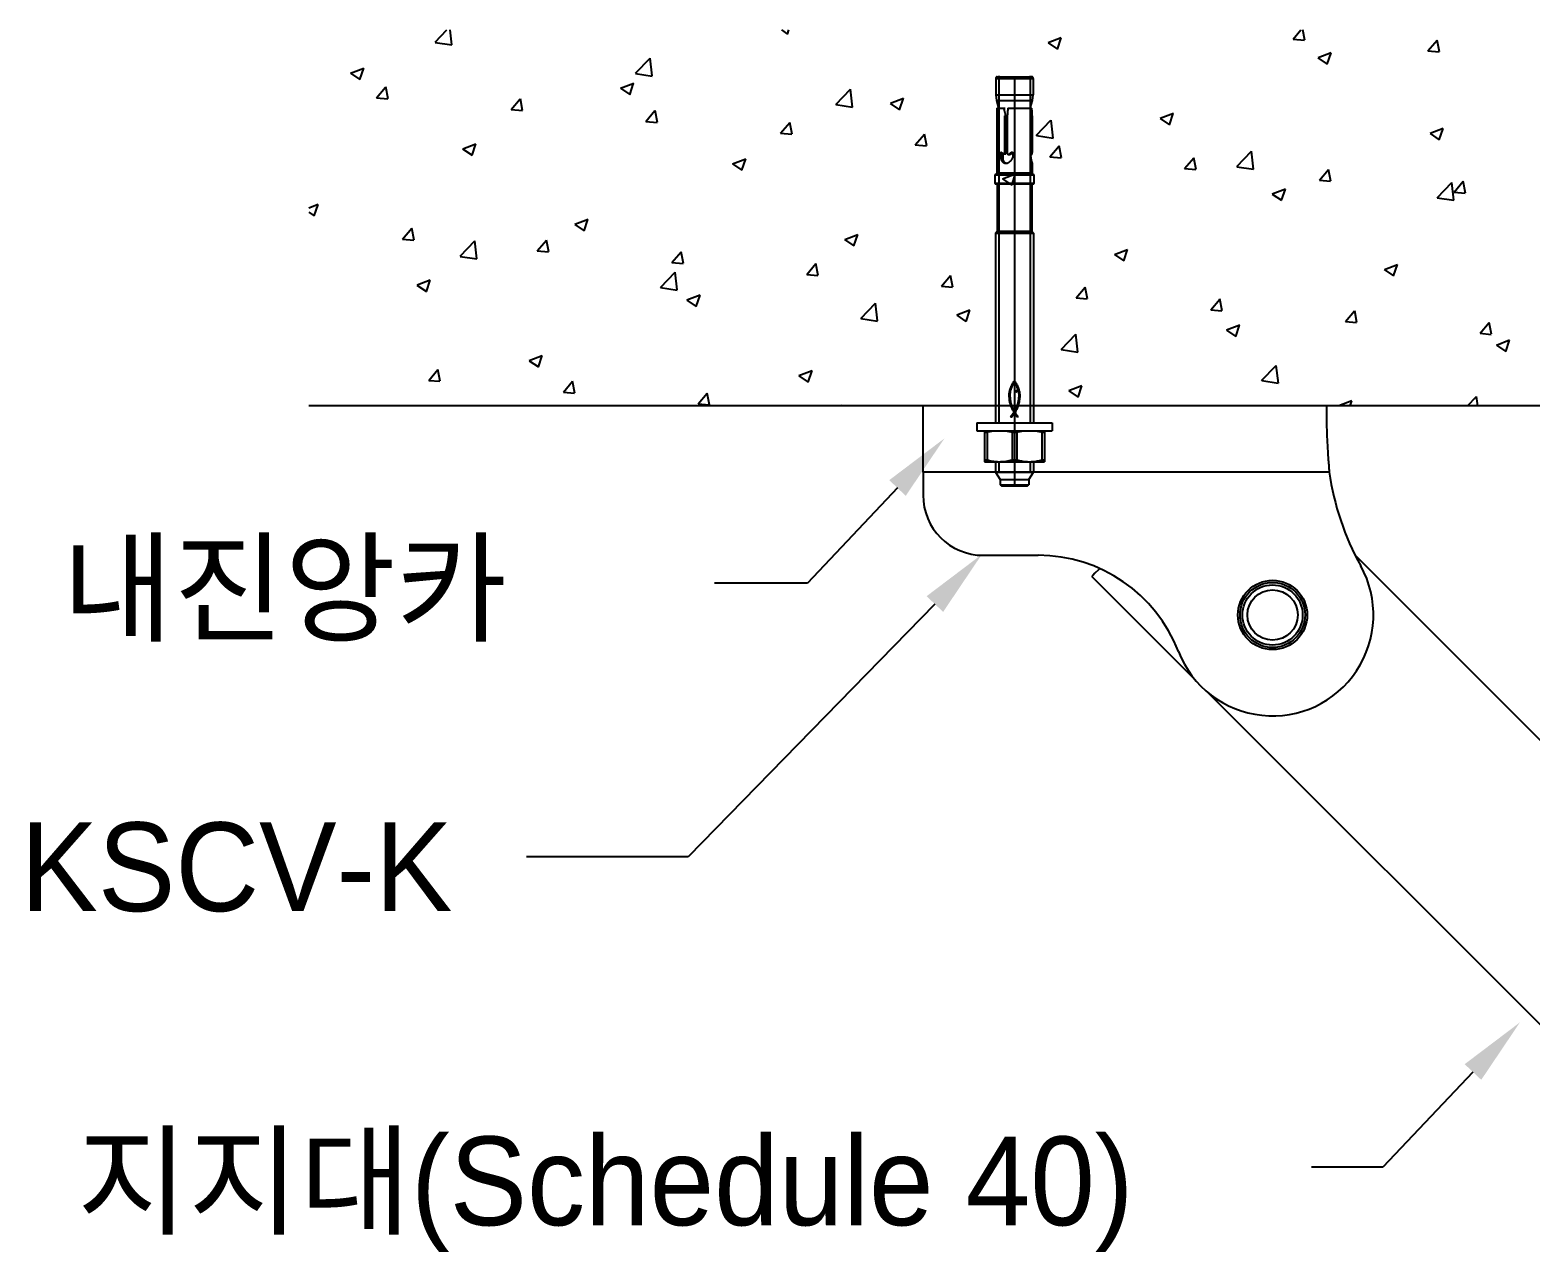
# Model space of a CAD drawing. Header units: millimetres. Extents: x 0 to 42050, y 0 to 29700.
# Drawn here: x 17067 to 19098, y 20321 to 21973 of the extents above; entities that cross this region are included whole.
import ezdxf

# ---------------------------------------------------------------- set-up
doc = ezdxf.new("R2010")
doc.units = ezdxf.units.MM
doc.header["$LTSCALE"] = 50
doc.linetypes.add('CENTER', pattern=[50.8, 31.75, -6.35, 6.35, -6.35])
for name, color, linetype in [('3', 3, 'Continuous'), ('KVC', 7, 'Continuous'), ('P', 3, 'Continuous')]:
    doc.layers.add(name, color=color, linetype=linetype)
doc.styles.add('돋움', font='')
doc.styles.get('돋움').set_extended_font_data('Dotum')

msp = doc.modelspace()

# ---------------------------------------------------------------- linework, layer by layer
at = {"color": 7}
for p, q in [((17615.2, 21956.9), (17631.1, 21973.5)), ((17637.9, 21953.4), (17635.5, 21973.5)), ((18083.8, 21973.5), (18091.9, 21968)), ((18091.9, 21968), (18093.8, 21973.5)), ((18776, 21961.2), (18786.3, 21973.5)), ((18791.5, 21959.9), (18789, 21973.5)), ((17615.3, 21956.8), (17637.9, 21953.3)), ((18444.3, 21956.2), (18456.9, 21947.6)), ((18444.4, 21956.4), (18462.2, 21963.2)), ((18457, 21947.6), (18462.1, 21963)), ((18776, 21961.2), (18791.2, 21959.9)), ((18958.2, 21945.3), (18970.5, 21959.9)), ((18973.7, 21944), (18970.8, 21959.9)), ((17886.3, 21914.9), (17906.1, 21935.5)), ((17909, 21911.4), (17906.2, 21935.5)), ((18809.3, 21935.8), (18822, 21927.3)), ((18809.5, 21936.1), (18827.2, 21942.9)), ((18822, 21927.3), (18827.1, 21942.6)), ((18958.2, 21945.3), (18973.4, 21944)), ((17500.8, 21914.9), (17513.5, 21906.4)), ((17500.9, 21915.2), (17518.7, 21922)), ((17513.5, 21906.4), (17518.6, 21921.7)), ((17886.3, 21914.7), (17908.9, 21911.2)), ((17536, 21881.7), (17548.2, 21896.3)), ((17551.5, 21880.5), (17548.5, 21896.4)), ((17865.9, 21894.6), (17878.5, 21886.1)), ((17866, 21894.8), (17883.8, 21901.7)), ((17878.5, 21886), (17883.7, 21901.4)), ((18157.4, 21872.8), (18177.1, 21893.5)), ((18180, 21869.3), (18177.2, 21893.5)), ((17536, 21881.7), (17551.2, 21880.4)), ((17718.2, 21865.8), (17730.4, 21880.4)), ((17733.6, 21864.5), (17730.7, 21880.4)), ((18157.4, 21872.7), (18180, 21869.2)), ((18230.9, 21874.2), (18243.5, 21865.7)), ((18231, 21874.5), (18248.8, 21881.3)), ((18243.5, 21865.7), (18248.7, 21881.1)), ((17718.2, 21865.8), (17733.4, 21864.5)), ((17900.4, 21849.9), (17912.6, 21864.5)), ((17900.4, 21849.9), (17915.5, 21848.5)), ((17915.8, 21848.6), (17912.9, 21864.5)), ((18082.5, 21833.9), (18094.8, 21848.5)), ((18098, 21832.6), (18095.1, 21848.6)), ((18428.4, 21830.8), (18448.2, 21851.4)), ((18451.1, 21827.3), (18448.3, 21851.4)), ((18595.9, 21853.9), (18608.6, 21845.4)), ((18596, 21854.2), (18613.8, 21861)), ((18608.6, 21845.4), (18613.7, 21860.7)), ((18082.5, 21833.9), (18097.7, 21832.6)), ((18264.7, 21818), (18277, 21832.6)), ((18280.2, 21816.7), (18277.3, 21832.6)), ((18428.5, 21830.7), (18451.1, 21827.2)), ((18961, 21833.6), (18973.6, 21825)), ((18961.1, 21833.8), (18978.9, 21840.6)), ((18973.6, 21825), (18978.8, 21840.4)), ((17652.4, 21812.7), (17665.1, 21804.1)), ((17652.6, 21812.9), (17670.3, 21819.7)), ((17665.1, 21804.1), (17670.2, 21819.5)), ((18264.7, 21818), (18279.9, 21816.7)), ((18446.9, 21802.1), (18459.2, 21816.6)), ((18462.4, 21800.8), (18459.4, 21816.7)), ((18699.5, 21788.8), (18719.3, 21809.4)), ((18722.2, 21785.3), (18719.4, 21809.4)), ((18017.5, 21792.3), (18030.1, 21783.8)), ((18017.6, 21792.6), (18035.4, 21799.4)), ((18030.1, 21783.8), (18035.3, 21799.1)), ((18446.9, 21802), (18462.1, 21800.7)), ((18629.1, 21786.1), (18641.3, 21800.7)), ((18644.6, 21784.8), (18641.6, 21800.7)), ((18699.6, 21788.6), (18722.2, 21785.1)), ((18382.5, 21772), (18395.1, 21763.4)), ((18382.6, 21772.2), (18400.4, 21779.1)), ((18395.2, 21763.4), (18400.3, 21778.8)), ((18629.1, 21786.1), (18644.3, 21784.8)), ((18811.3, 21770.2), (18823.5, 21784.8)), ((18811.3, 21770.2), (18826.5, 21768.8)), ((18826.7, 21768.9), (18823.8, 21784.8)), ((18970.6, 21746.7), (18990.4, 21767.3)), ((18993.3, 21743.2), (18990.5, 21767.3)), ((18993.5, 21754.2), (19005.7, 21768.8)), ((19008.9, 21752.9), (19006, 21768.9)), ((18747.5, 21751.6), (18760.2, 21743.1)), ((18747.7, 21751.9), (18765.4, 21758.7)), ((18760.2, 21743.1), (18765.3, 21758.4)), ((18970.7, 21746.6), (18993.3, 21743.1)), ((18993.5, 21754.2), (19008.7, 21752.9)), ((17444.4, 21733), (17456.9, 21737.8)), ((17444.4, 21727.1), (17451.7, 21722.2)), ((17451.7, 21722.2), (17456.8, 21737.6)), ((17571.2, 21690.7), (17583.5, 21705.3)), ((17586.7, 21689.4), (17583.8, 21705.3)), ((17804.1, 21710.4), (17816.7, 21701.9)), ((17804.2, 21710.7), (17822, 21717.5)), ((17816.7, 21701.9), (17821.9, 21717.2)), ((17571.2, 21690.7), (17586.4, 21689.4)), ((17648.9, 21667.5), (17668.7, 21688.1)), ((17671.6, 21664), (17668.7, 21688.1)), ((17753.4, 21674.8), (17765.7, 21689.3)), ((17768.9, 21673.5), (17766, 21689.4)), ((18169.1, 21690), (18181.7, 21681.5)), ((18169.2, 21690.3), (18187, 21697.1)), ((18181.7, 21681.5), (18186.9, 21696.9)), ((17648.9, 21667.3), (17671.5, 21663.8)), ((17753.4, 21674.7), (17768.6, 21673.4)), ((17935.6, 21658.8), (17947.9, 21673.4)), ((17951.1, 21657.5), (17948.1, 21673.4)), ((18534.1, 21669.7), (18546.8, 21661.2)), ((18534.2, 21670), (18552, 21676.8)), ((18546.8, 21661.2), (18551.9, 21676.5)), ((17920, 21625.4), (17939.7, 21646)), ((17935.6, 21658.8), (17950.8, 21657.5)), ((17942.6, 21621.9), (17939.8, 21646)), ((18117.8, 21642.9), (18130, 21657.5)), ((18133.3, 21641.6), (18130.3, 21657.5)), ((18899.1, 21649.4), (18911.8, 21640.8)), ((18899.3, 21649.6), (18917.1, 21656.5)), ((18911.8, 21640.8), (18917, 21656.2)), ((17590.6, 21628.5), (17603.3, 21619.9)), ((17590.8, 21628.7), (17608.5, 21635.6)), ((17603.3, 21619.9), (17608.4, 21635.3)), ((17920, 21625.3), (17942.6, 21621.8)), ((18117.8, 21642.9), (18133, 21641.5)), ((18300, 21626.9), (18312.2, 21641.5)), ((18300, 21626.9), (18315.2, 21625.6)), ((18315.4, 21625.6), (18312.5, 21641.6)), ((18482.2, 21611), (18494.4, 21625.6)), ((18497.6, 21609.7), (18494.7, 21625.6)), ((17955.7, 21608.1), (17968.3, 21599.6)), ((17955.8, 21608.4), (17973.6, 21615.2)), ((17968.3, 21599.6), (17973.5, 21614.9)), ((18191, 21583.4), (18210.8, 21604)), ((18213.7, 21579.9), (18210.9, 21604)), ((18482.2, 21611), (18497.3, 21609.7)), ((18664.3, 21595.1), (18676.6, 21609.6)), ((18679.8, 21593.8), (18676.9, 21609.7)), ((18191.1, 21583.2), (18213.7, 21579.7)), ((18320.7, 21587.8), (18333.3, 21579.3)), ((18320.8, 21588), (18338.6, 21594.9)), ((18333.4, 21579.3), (18338.5, 21594.6)), ((18664.3, 21595), (18679.5, 21593.7)), ((18846.5, 21579.1), (18858.8, 21593.7)), ((18862, 21577.8), (18859.1, 21593.8)), ((18685.7, 21567.4), (18698.4, 21558.9)), ((18685.9, 21567.7), (18703.6, 21574.5)), ((18698.4, 21558.9), (18703.5, 21574.3)), ((18846.5, 21579.1), (18861.7, 21577.8)), ((19028.7, 21563.2), (19041, 21577.8)), ((19028.7, 21563.2), (19043.9, 21561.8)), ((19044.2, 21561.9), (19041.2, 21577.8)), ((18462.1, 21541.3), (18481.9, 21561.9)), ((18484.8, 21537.8), (18482, 21562)), ((19050.8, 21547.1), (19063.4, 21538.6)), ((19050.9, 21547.4), (19068.7, 21554.2)), ((19063.4, 21538.6), (19068.6, 21553.9)), ((17742.3, 21526.2), (17754.9, 21517.7)), ((17742.4, 21526.5), (17760.2, 21533.3)), ((17754.9, 21517.7), (17760.1, 21533)), ((18462.2, 21541.2), (18484.8, 21537.7)), ((17606.5, 21499.6), (17618.7, 21514.2)), ((17621.9, 21498.3), (17619, 21514.3)), ((18107.3, 21505.9), (18119.9, 21497.3)), ((18107.4, 21506.1), (18125.2, 21512.9)), ((18119.9, 21497.3), (18125.1, 21512.7)), ((18733.2, 21499.3), (18753, 21519.9)), ((18755.9, 21495.8), (18753.1, 21519.9)), ((17606.5, 21499.6), (17621.7, 21498.3)), ((17788.7, 21483.7), (17800.9, 21498.3)), ((17788.7, 21483.7), (17803.8, 21482.4)), ((17804.1, 21482.4), (17801.2, 21498.3)), ((17970.8, 21467.8), (17983.1, 21482.3)), ((17986.3, 21466.5), (17983.4, 21482.4)), ((18472.3, 21485.5), (18485, 21477)), ((18472.4, 21485.8), (18490.2, 21492.6)), ((18485, 21477), (18490.1, 21492.3)), ((18733.3, 21499.2), (18755.8, 21495.6)), ((17970.8, 21467.7), (17986, 21466.4)), ((18164.2, 21465.1), (18165.3, 21466.4)), ((18165.8, 21465.1), (18165.6, 21466.5)), ((18837.3, 21465.2), (18837.4, 21465.1)), ((18837.5, 21465.4), (18855.3, 21472.3)), ((18852.8, 21465.1), (18855.2, 21472)), ((19011.8, 21465.1), (19024.1, 21477.9)), ((19025.6, 21465.1), (19024.1, 21477.9))]:
    msp.add_line(p, q, dxfattribs=at)
at = {"color": 3, "linetype": 'CENTER'}
for p, q in [((18373.6, 21908.1), (18373.6, 21886)), ((18373.6, 21908.1), (18424.2, 21908.1)), ((18375.7, 21910.3), (18422.1, 21910.3)), ((18377.9, 21911.7), (18377.9, 21441.9)), ((18398.9, 21910.3), (18398.9, 21356.7)), ((18419.9, 21911.7), (18419.9, 21441.9)), ((18424.2, 21908.1), (18424.2, 21886)), ((18373.6, 21886), (18374.7, 21878.3)), ((18373.6, 21886), (18424.2, 21886)), ((18374.7, 21878.3), (18377.5, 21867.7)), ((18374.7, 21878.3), (18423.2, 21878.3)), ((18375.1, 21867.7), (18375.1, 21780.4)), ((18375.1, 21867.7), (18384.2, 21867.7)), ((18384.2, 21867.7), (18386.5, 21867.7)), ((18390, 21867.7), (18422.5, 21867.7)), ((18420.3, 21867.7), (18423.2, 21878.3)), ((18423.2, 21878.3), (18424.2, 21886)), ((18385.6, 21857.2), (18385.6, 21808)), ((18385.6, 21857.2), (18389.1, 21857.2)), ((18387.8, 21857.2), (18387.8, 21808)), ((18389.1, 21857.2), (18389.1, 21807)), ((18422.7, 21857.2), (18422.7, 21808)), ((18422.7, 21857.2), (18422.8, 21857.2)), ((18422.8, 21857.2), (18422.8, 21857.2)), ((18387.8, 21846.4), (18389.1, 21846.4)), ((18379.6, 21807), (18379.7, 21807.1)), ((18379.6, 21806.8), (18379.6, 21807)), ((18379.6, 21806.7), (18379.6, 21806.8)), ((18379.6, 21806.6), (18379.6, 21806.7)), ((18379.6, 21806.5), (18379.6, 21806.6)), ((18379.7, 21807.2), (18379.8, 21807.3)), ((18379.7, 21807.1), (18379.7, 21807.2)), ((18379.8, 21807.4), (18379.9, 21807.5)), ((18379.8, 21807.3), (18379.8, 21807.4)), ((18379.9, 21807.6), (18380, 21807.7)), ((18379.9, 21807.5), (18379.9, 21807.6)), ((18380, 21807.7), (18380.1, 21807.8)), ((18380, 21807.7), (18380, 21807.7)), ((18380.1, 21807.8), (18380.2, 21807.9)), ((18380.2, 21807.9), (18380.3, 21807.9)), ((18380.3, 21808), (18380.4, 21808)), ((18380.3, 21807.9), (18380.3, 21808)), ((18380.4, 21808), (18380.5, 21808.1)), ((18380.5, 21808.1), (18380.6, 21808.1)), ((18380.6, 21808.1), (18380.7, 21808.1)), ((18380.7, 21808.2), (18380.8, 21808.2)), ((18380.7, 21808.1), (18380.7, 21808.2)), ((18380.8, 21808.2), (18380.9, 21808.2)), ((18380.9, 21808.2), (18381, 21808.2)), ((18381, 21808.2), (18381.1, 21808.2)), ((18381, 21808.2), (18381, 21808.2)), ((18381.1, 21808.2), (18381.2, 21808.1)), ((18381.1, 21808.2), (18381.1, 21808.2)), ((18381.2, 21808.1), (18381.3, 21808.1)), ((18381.2, 21808.1), (18381.2, 21808.1)), ((18381.3, 21808.1), (18381.4, 21808.1)), ((18381.4, 21808.1), (18381.5, 21808)), ((18381.5, 21808), (18381.6, 21807.9)), ((18381.5, 21808), (18381.5, 21808)), ((18381.6, 21807.9), (18381.7, 21807.9)), ((18381.7, 21807.9), (18381.9, 21807.6)), ((18381.9, 21807.6), (18382.1, 21807.4)), ((18382.1, 21807.4), (18382.2, 21807.2)), ((18382.1, 21806.9), (18382.2, 21807.1)), ((18382.1, 21806.8), (18382.1, 21806.9)), ((18382.1, 21806.7), (18382.1, 21806.8)), ((18382.1, 21806.5), (18382.1, 21806.7)), ((18382.2, 21807.1), (18382.2, 21807.2)), ((18382.2, 21807.2), (18382.4, 21806.9)), ((18382.4, 21806.9), (18382.6, 21806.7)), ((18382.6, 21806.7), (18382.9, 21806.5)), ((18385.1, 21806.5), (18385.1, 21806.6)), ((18385.1, 21806.6), (18385.2, 21806.6)), ((18385.2, 21806.6), (18385.3, 21806.7)), ((18385.3, 21806.9), (18385.4, 21807)), ((18385.3, 21806.7), (18385.3, 21806.9)), ((18385.4, 21807.2), (18385.5, 21807.3)), ((18385.4, 21807.1), (18385.4, 21807.2)), ((18385.4, 21807), (18385.4, 21807.1)), ((18385.4, 21807), (18387.6, 21807)), ((18385.5, 21807.5), (18385.6, 21807.6)), ((18385.5, 21807.4), (18385.5, 21807.5)), ((18385.5, 21807.3), (18385.5, 21807.4)), ((18385.6, 21807.9), (18385.6, 21808)), ((18385.6, 21808), (18387.8, 21808)), ((18385.6, 21807.8), (18385.6, 21807.9)), ((18385.6, 21807.7), (18385.6, 21807.8)), ((18385.6, 21807.6), (18385.6, 21807.7)), ((18387.3, 21806.5), (18387.4, 21806.6)), ((18387.4, 21806.6), (18387.5, 21806.7)), ((18387.4, 21806.6), (18387.4, 21806.6)), ((18387.5, 21806.7), (18387.6, 21806.9)), ((18387.6, 21807), (18387.7, 21807.1)), ((18387.6, 21806.9), (18387.6, 21807)), ((18387.7, 21807.3), (18387.8, 21807.4)), ((18387.7, 21807.2), (18387.7, 21807.3)), ((18387.7, 21807.1), (18387.7, 21807.2)), ((18387.8, 21807.9), (18387.8, 21808)), ((18387.8, 21807.8), (18387.8, 21807.9)), ((18387.8, 21807.7), (18387.8, 21807.8)), ((18387.8, 21807.6), (18387.8, 21807.7)), ((18387.8, 21807.5), (18387.8, 21807.6)), ((18387.8, 21807.4), (18387.8, 21807.5)), ((18389.1, 21806.9), (18389.1, 21807)), ((18389.1, 21806.9), (18389.1, 21806.9)), ((18389.1, 21806.9), (18389.1, 21806.8)), ((18389.1, 21806.8), (18389.1, 21806.7)), ((18389.1, 21806.7), (18389.1, 21806.6)), ((18389.1, 21806.6), (18389.1, 21806.5)), ((18392.6, 21806.4), (18392.9, 21806.7)), ((18392.9, 21806.7), (18393.2, 21806.9)), ((18393.2, 21806.9), (18393.4, 21807.2)), ((18393.4, 21807.2), (18393.6, 21807.5)), ((18393.6, 21807.5), (18393.9, 21807.8)), ((18393.9, 21807.8), (18394, 21807.9)), ((18393.9, 21807.8), (18396.2, 21807.8)), ((18394, 21807.9), (18394.1, 21808)), ((18394.1, 21808), (18394.3, 21808)), ((18394.3, 21808), (18394.4, 21808.1)), ((18394.4, 21808.1), (18394.6, 21808.2)), ((18394.6, 21808.2), (18394.8, 21808.2)), ((18394.8, 21808.2), (18394.9, 21808.3)), ((18394.9, 21808.3), (18395.1, 21808.3)), ((18395, 21806.4), (18395.2, 21806.7)), ((18395.1, 21808.3), (18395.3, 21808.3)), ((18395.2, 21806.7), (18395.5, 21806.9)), ((18395.3, 21808.3), (18395.4, 21808.3)), ((18395.4, 21808.3), (18395.6, 21808.2)), ((18395.5, 21806.9), (18395.8, 21807.2)), ((18395.6, 21808.2), (18395.7, 21808.2)), ((18395.7, 21808.2), (18395.9, 21808.2)), ((18395.8, 21807.2), (18396, 21807.5)), ((18395.9, 21808.2), (18396.1, 21808.1)), ((18396, 21807.5), (18396.2, 21807.8)), ((18396.1, 21808.1), (18396.2, 21808.1)), ((18396.2, 21808.1), (18396.4, 21808)), ((18396.2, 21807.8), (18396.3, 21807.8)), ((18396.3, 21807.8), (18396.4, 21807.9)), ((18396.3, 21807.8), (18396.3, 21807.8)), ((18396.3, 21807.8), (18396.3, 21807.8)), ((18396.4, 21808), (18396.5, 21807.9)), ((18396.4, 21807.9), (18396.5, 21807.9)), ((18396.4, 21807.9), (18396.4, 21807.9)), ((18396.5, 21807.9), (18396.6, 21807.8)), ((18396.6, 21807.8), (18396.7, 21807.7)), ((18396.7, 21807.7), (18396.9, 21807.6)), ((18396.9, 21807.6), (18397, 21807.5)), ((18397, 21807.5), (18397.1, 21807.4)), ((18397.1, 21807.4), (18397.1, 21807.2)), ((18397.1, 21807.2), (18397.2, 21807.1)), ((18397.2, 21807.1), (18397.3, 21806.9)), ((18397.3, 21806.9), (18397.3, 21806.8)), ((18397.3, 21806.8), (18397.4, 21806.6)), ((18397.4, 21806.6), (18397.4, 21806.4)), ((18420.6, 21806.5), (18420.7, 21806.6)), ((18420.7, 21807.1), (18420.8, 21807.2)), ((18420.7, 21807), (18420.7, 21807.1)), ((18420.7, 21806.8), (18420.7, 21807)), ((18420.7, 21806.7), (18420.7, 21806.8)), ((18420.7, 21806.6), (18420.7, 21806.7)), ((18420.8, 21807.4), (18420.9, 21807.5)), ((18420.8, 21807.3), (18420.8, 21807.4)), ((18420.8, 21807.2), (18420.8, 21807.3)), ((18420.9, 21807.7), (18421, 21807.7)), ((18420.9, 21807.6), (18420.9, 21807.7)), ((18420.9, 21807.5), (18420.9, 21807.6)), ((18421, 21807.8), (18421.1, 21807.9)), ((18421, 21807.9), (18421.8, 21807.9)), ((18421, 21807.7), (18421, 21807.8)), ((18421.1, 21808), (18421.2, 21808)), ((18421.1, 21807.9), (18421.1, 21808)), ((18421.1, 21807.9), (18421.1, 21807.9)), ((18421.2, 21808.1), (18421.3, 21808.1)), ((18421.2, 21808), (18421.2, 21808.1)), ((18421.3, 21808.1), (18421.4, 21808.2)), ((18421.3, 21808.1), (18421.3, 21808.1)), ((18421.3, 21808.1), (18421.6, 21808.1)), ((18421.4, 21808.2), (18421.4, 21808.2)), ((18421.4, 21808.2), (18421.4, 21808.2)), ((18421.4, 21808.2), (18421.5, 21808.2)), ((18421.5, 21808.2), (18421.6, 21808.2)), ((18421.5, 21808.2), (18421.5, 21808.2)), ((18421.5, 21808.2), (18421.5, 21808.2)), ((18421.6, 21808.2), (18421.6, 21808.1)), ((18421.6, 21808.1), (18421.7, 21808.1)), ((18421.6, 21808.1), (18421.6, 21808.1)), ((18421.6, 21808.1), (18421.6, 21808.1)), ((18421.7, 21808.1), (18421.7, 21808)), ((18421.7, 21808), (18421.8, 21807.9)), ((18421.7, 21808), (18421.7, 21808)), ((18421.8, 21807.9), (18421.9, 21807.6)), ((18421.8, 21807.9), (18421.8, 21807.9)), ((18421.9, 21807.6), (18421.9, 21807.4)), ((18421.9, 21807.4), (18422, 21807.2)), ((18422, 21807.2), (18422.1, 21806.9)), ((18422.1, 21806.9), (18422.1, 21806.7)), ((18422.1, 21806.7), (18422.2, 21806.5)), ((18422.6, 21806.5), (18422.7, 21806.6)), ((18422.7, 21807.9), (18422.7, 21808)), ((18422.7, 21807.8), (18422.7, 21807.9)), ((18422.7, 21807.7), (18422.7, 21807.8)), ((18422.7, 21807.6), (18422.7, 21807.7)), ((18422.7, 21807.5), (18422.7, 21807.6)), ((18422.7, 21807.4), (18422.7, 21807.5)), ((18422.7, 21807.3), (18422.7, 21807.4)), ((18422.7, 21807.2), (18422.7, 21807.3)), ((18422.7, 21807.1), (18422.7, 21807.2)), ((18422.7, 21807), (18422.7, 21807.1)), ((18422.7, 21806.9), (18422.7, 21807)), ((18422.7, 21806.8), (18422.7, 21806.9)), ((18422.7, 21806.7), (18422.7, 21806.8)), ((18422.7, 21806.6), (18422.7, 21806.7)), ((18379.5, 21806.3), (18379.6, 21806.5)), ((18379.5, 21806.2), (18379.5, 21806.3)), ((18379.5, 21806.1), (18379.5, 21806.2)), ((18379.5, 21806.1), (18379.5, 21805.9)), ((18379.5, 21805.9), (18379.5, 21805.8)), ((18379.5, 21805.8), (18379.6, 21805.5)), ((18379.5, 21805.8), (18382.1, 21805.8)), ((18379.6, 21805.5), (18379.6, 21805.2)), ((18379.6, 21805.2), (18379.6, 21804.9)), ((18379.6, 21804.9), (18379.6, 21804.5)), ((18379.6, 21804.5), (18379.6, 21804.2)), ((18379.6, 21804.2), (18379.6, 21803.9)), ((18379.6, 21803.6), (18379.6, 21803.9)), ((18379.6, 21803.9), (18382.1, 21803.9)), ((18379.6, 21803.6), (18379.6, 21803.3)), ((18379.6, 21803.3), (18379.7, 21802.9)), ((18379.7, 21802.9), (18379.7, 21802.6)), ((18379.7, 21802.6), (18379.7, 21802.3)), ((18379.7, 21802.3), (18379.7, 21801.9)), ((18379.7, 21801.9), (18379.8, 21801.2)), ((18379.7, 21801.9), (18382.2, 21801.9)), ((18379.8, 21801.2), (18380, 21800.5)), ((18380, 21800.5), (18380.1, 21799.7)), ((18380.1, 21799.7), (18380.3, 21799.1)), ((18380.3, 21799.1), (18380.6, 21798.4)), ((18380.6, 21798.4), (18380.8, 21797.8)), ((18380.8, 21797.8), (18381.2, 21797.2)), ((18381.2, 21797.2), (18381.5, 21796.6)), ((18381.5, 21796.6), (18381.9, 21796.1)), ((18381.9, 21796.1), (18382.2, 21795.6)), ((18382, 21806.1), (18382.1, 21806.2)), ((18382, 21806.1), (18382.1, 21806)), ((18382.1, 21806.4), (18382.1, 21806.5)), ((18382.1, 21806.5), (18382.2, 21806.3)), ((18382.1, 21806.2), (18382.1, 21806.4)), ((18382.1, 21806), (18382.1, 21805.8)), ((18382.1, 21805.8), (18382.1, 21805.5)), ((18382.1, 21805.5), (18382.1, 21805.2)), ((18382.1, 21805.2), (18382.1, 21804.9)), ((18382.1, 21804.9), (18382.1, 21804.5)), ((18382.1, 21804.5), (18382.1, 21804.2)), ((18382.1, 21804.2), (18382.1, 21803.9)), ((18382.1, 21803.6), (18382.1, 21803.9)), ((18382.1, 21803.6), (18382.1, 21803.3)), ((18382.1, 21803.3), (18382.2, 21802.9)), ((18382.2, 21806.3), (18382.4, 21806.1)), ((18382.2, 21802.9), (18382.2, 21802.6)), ((18382.2, 21802.6), (18382.2, 21802.3)), ((18382.2, 21802.3), (18382.2, 21801.9)), ((18382.2, 21801.9), (18382.3, 21801.2)), ((18382.2, 21795.6), (18382.7, 21795.2)), ((18382.3, 21801.2), (18382.4, 21800.5)), ((18382.4, 21806.1), (18382.6, 21806)), ((18382.4, 21800.5), (18382.6, 21799.7)), ((18382.6, 21806), (18382.8, 21805.8)), ((18382.6, 21799.7), (18382.8, 21799.1)), ((18382.7, 21795.2), (18383, 21794.9)), ((18382.7, 21795.2), (18385, 21795.2)), ((18382.8, 21805.8), (18383, 21805.6)), ((18382.8, 21799.1), (18383, 21798.4)), ((18382.9, 21806.5), (18382.9, 21806.4)), ((18382.9, 21806.4), (18383, 21806.3)), ((18383, 21806.3), (18383.1, 21806.2)), ((18383, 21805.6), (18383.2, 21805.5)), ((18383, 21798.4), (18383.3, 21797.8)), ((18383, 21794.9), (18383.3, 21794.6)), ((18383.1, 21806.2), (18383.2, 21806.1)), ((18383.2, 21806.2), (18383.2, 21797.9)), ((18383.2, 21806.1), (18383.3, 21806.1)), ((18383.3, 21806.1), (18383.4, 21806)), ((18383.3, 21797.8), (18383.5, 21797.2)), ((18383.3, 21794.6), (18383.7, 21794.4)), ((18383.4, 21806), (18383.6, 21806)), ((18383.5, 21797.2), (18383.9, 21796.6)), ((18383.6, 21806), (18383.7, 21806)), ((18383.7, 21806), (18383.8, 21805.9)), ((18383.7, 21794.4), (18384.1, 21794.2)), ((18383.8, 21805.9), (18383.9, 21805.9)), ((18383.9, 21805.9), (18384, 21805.9)), ((18383.9, 21805.9), (18383.9, 21805.9)), ((18383.9, 21805.9), (18383.9, 21805.9)), ((18383.9, 21805.9), (18383.9, 21805.9)), ((18383.9, 21805.9), (18383.9, 21805.9)), ((18383.9, 21805.9), (18383.9, 21805.9)), ((18383.9, 21805.9), (18383.9, 21805.9)), ((18383.9, 21805.9), (18386.2, 21805.9)), ((18383.9, 21796.6), (18384.2, 21796.1)), ((18384, 21805.9), (18384.1, 21805.9)), ((18384.1, 21805.9), (18384.2, 21806)), ((18384.1, 21794.2), (18384.4, 21794)), ((18384.2, 21806), (18384.3, 21806)), ((18384.2, 21796.1), (18384.6, 21795.6)), ((18384.3, 21806), (18384.4, 21806)), ((18384.4, 21806), (18384.5, 21806.1)), ((18384.4, 21794), (18384.8, 21793.8)), ((18384.5, 21806.1), (18384.6, 21806.1)), ((18384.6, 21806.1), (18384.7, 21806.2)), ((18384.6, 21795.6), (18385, 21795.2)), ((18384.7, 21806.2), (18384.8, 21806.2)), ((18384.8, 21806.2), (18384.9, 21806.3)), ((18384.8, 21793.8), (18385.2, 21793.6)), ((18384.8, 21793.8), (18387.1, 21793.8)), ((18384.9, 21806.3), (18385, 21806.4)), ((18385, 21806.4), (18385.1, 21806.5)), ((18385, 21795.2), (18385.3, 21794.9)), ((18385.2, 21793.6), (18385.6, 21793.5)), ((18385.3, 21794.9), (18385.6, 21794.6)), ((18385.6, 21794.6), (18386, 21794.4)), ((18385.6, 21793.5), (18386, 21793.4)), ((18386, 21794.4), (18386.3, 21794.2)), ((18386, 21793.4), (18386.4, 21793.3)), ((18386.2, 21805.9), (18386.3, 21805.9)), ((18386.3, 21805.9), (18386.4, 21805.9)), ((18386.3, 21794.2), (18386.7, 21794)), ((18386.4, 21805.9), (18386.5, 21806)), ((18386.4, 21793.3), (18386.9, 21793.3)), ((18386.5, 21806), (18386.6, 21806)), ((18386.6, 21806), (18386.7, 21806)), ((18386.7, 21806), (18386.8, 21806.1)), ((18386.7, 21794), (18387.1, 21793.8)), ((18386.8, 21806.1), (18386.9, 21806.1)), ((18386.9, 21806.1), (18387, 21806.2)), ((18386.9, 21793.3), (18387.3, 21793.3)), ((18387, 21806.2), (18387.1, 21806.2)), ((18387.1, 21806.3), (18387.2, 21806.4)), ((18387.1, 21806.2), (18387.1, 21806.3)), ((18387.1, 21793.8), (18387.3, 21793.7)), ((18387.2, 21806.4), (18387.3, 21806.5)), ((18387.3, 21793.7), (18387.5, 21793.6)), ((18387.3, 21793.3), (18387.6, 21793.3)), ((18387.5, 21793.6), (18387.7, 21793.6)), ((18387.6, 21793.3), (18387.9, 21793.3)), ((18387.7, 21793.6), (18387.9, 21793.5)), ((18387.9, 21793.5), (18388.2, 21793.4)), ((18387.9, 21793.3), (18388.2, 21793.4)), ((18388.2, 21793.4), (18388.5, 21793.4)), ((18388.2, 21793.4), (18388.4, 21793.4)), ((18388.5, 21793.4), (18388.8, 21793.5)), ((18388.8, 21793.5), (18389.1, 21793.5)), ((18389.1, 21806.5), (18389.2, 21806.4)), ((18389.1, 21793.5), (18389.7, 21793.7)), ((18389.2, 21806.4), (18389.2, 21806.3)), ((18389.2, 21806.3), (18389.2, 21806.2)), ((18389.2, 21806.2), (18389.3, 21806.1)), ((18389.3, 21806.1), (18389.3, 21806.1)), ((18389.3, 21806.1), (18389.4, 21806)), ((18389.4, 21806), (18389.4, 21805.9)), ((18389.4, 21805.9), (18389.5, 21805.8)), ((18389.5, 21805.8), (18389.5, 21805.8)), ((18389.5, 21805.8), (18389.6, 21805.7)), ((18389.6, 21805.7), (18389.7, 21805.7)), ((18389.7, 21805.7), (18389.7, 21805.6)), ((18389.7, 21805.6), (18389.8, 21805.5)), ((18389.7, 21793.7), (18390.2, 21794)), ((18389.8, 21805.5), (18389.9, 21805.5)), ((18389.9, 21805.5), (18390, 21805.5)), ((18390, 21805.5), (18390, 21805.4)), ((18390, 21805.4), (18390.1, 21805.4)), ((18390.1, 21805.4), (18390.2, 21805.4)), ((18390.2, 21805.4), (18390.3, 21805.4)), ((18390.2, 21794), (18390.7, 21794.2)), ((18390.3, 21805.4), (18390.4, 21805.3)), ((18390.4, 21805.3), (18390.5, 21805.3)), ((18390.5, 21805.3), (18390.6, 21805.3)), ((18390.5, 21805.3), (18390.5, 21805.3)), ((18390.5, 21805.3), (18392.8, 21805.3)), ((18390.6, 21805.3), (18390.7, 21805.3)), ((18390.7, 21805.3), (18390.8, 21805.4)), ((18390.7, 21794.2), (18391.3, 21794.5)), ((18390.8, 21805.4), (18390.9, 21805.4)), ((18390.9, 21805.4), (18391, 21805.4)), ((18391, 21805.4), (18391.1, 21805.4)), ((18391.1, 21805.4), (18391.4, 21805.6)), ((18391.1, 21805.4), (18393.4, 21805.4)), ((18391.3, 21794.5), (18391.8, 21794.8)), ((18391.4, 21805.6), (18391.7, 21805.8)), ((18391.7, 21805.8), (18392, 21806)), ((18391.8, 21794.8), (18392.3, 21795.1)), ((18392, 21806), (18392.3, 21806.2)), ((18392.3, 21806.2), (18392.6, 21806.4)), ((18392.3, 21795.1), (18392.8, 21795.5)), ((18392.8, 21805.3), (18392.9, 21805.3)), ((18392.8, 21795.5), (18393.2, 21795.9)), ((18392.9, 21805.3), (18393, 21805.3)), ((18393, 21805.3), (18393.1, 21805.4)), ((18393.1, 21805.4), (18393.2, 21805.4)), ((18393.2, 21805.4), (18393.3, 21805.4)), ((18393.2, 21795.9), (18393.6, 21796.3)), ((18393.3, 21805.4), (18393.4, 21805.4)), ((18393.4, 21805.4), (18393.7, 21805.6)), ((18393.6, 21796.3), (18394.1, 21796.7)), ((18393.7, 21805.6), (18394, 21805.8)), ((18394, 21805.8), (18394.4, 21806)), ((18394.1, 21796.7), (18394.5, 21797.1)), ((18394.4, 21806), (18394.7, 21806.2)), ((18394.5, 21797.1), (18394.8, 21797.6)), ((18394.7, 21806.2), (18395, 21806.4)), ((18394.8, 21797.6), (18395.2, 21798.1)), ((18395.2, 21798.1), (18395.5, 21798.6)), ((18395.5, 21798.6), (18395.9, 21799.1)), ((18395.9, 21799.1), (18396.1, 21799.5)), ((18396.1, 21799.5), (18396.3, 21800)), ((18396.3, 21800), (18396.5, 21800.4)), ((18396.5, 21800.4), (18396.6, 21800.8)), ((18396.6, 21800.8), (18396.8, 21801.3)), ((18396.8, 21801.3), (18396.9, 21801.7)), ((18396.9, 21801.7), (18397, 21802.2)), ((18397, 21802.2), (18397.1, 21802.6)), ((18397.1, 21803.1), (18397.2, 21803.5)), ((18397.1, 21802.6), (18397.1, 21803.1)), ((18397.2, 21804.7), (18397.3, 21805.1)), ((18397.2, 21804.3), (18397.2, 21804.7)), ((18397.2, 21803.9), (18397.2, 21804.3)), ((18397.2, 21803.5), (18397.2, 21803.9)), ((18397.3, 21805.8), (18397.4, 21806)), ((18397.3, 21805.4), (18397.3, 21805.8)), ((18397.3, 21805.1), (18397.3, 21805.4)), ((18397.4, 21806.4), (18397.4, 21806.3)), ((18397.4, 21806.1), (18397.4, 21806.3)), ((18397.4, 21806), (18397.4, 21806.1)), ((18420.6, 21806.3), (18420.6, 21806.5)), ((18420.6, 21806.5), (18422.2, 21806.5)), ((18420.6, 21806.2), (18420.6, 21806.3)), ((18420.6, 21806.1), (18420.6, 21806.2)), ((18420.6, 21806.1), (18420.6, 21805.9)), ((18420.6, 21805.9), (18420.6, 21805.8)), ((18420.6, 21805.9), (18422.5, 21805.9)), ((18420.6, 21805.9), (18422.5, 21805.9)), ((18420.6, 21805.8), (18420.7, 21805.5)), ((18420.7, 21805.5), (18420.7, 21805.2)), ((18420.7, 21805.3), (18422.4, 21805.3)), ((18420.7, 21805.2), (18420.7, 21804.9)), ((18420.7, 21804.9), (18420.7, 21804.5)), ((18420.7, 21804.5), (18420.7, 21804.2)), ((18420.7, 21804.2), (18420.7, 21803.9)), ((18420.7, 21803.6), (18420.7, 21803.9)), ((18420.7, 21803.6), (18420.7, 21803.3)), ((18420.7, 21803.3), (18420.7, 21802.9)), ((18420.7, 21802.9), (18420.7, 21802.6)), ((18420.7, 21802.6), (18420.7, 21802.3)), ((18420.7, 21802.3), (18420.8, 21801.9)), ((18420.8, 21801.9), (18420.8, 21801.2)), ((18420.8, 21801.2), (18420.9, 21800.5)), ((18420.9, 21800.5), (18421, 21799.7)), ((18421, 21799.7), (18421.1, 21799.1)), ((18421.1, 21799.1), (18421.3, 21798.4)), ((18421.3, 21798.4), (18421.4, 21797.8)), ((18421.4, 21797.8), (18421.6, 21797.2)), ((18421.6, 21797.2), (18421.7, 21796.6)), ((18421.7, 21796.6), (18421.9, 21796.1)), ((18421.9, 21796.1), (18422, 21795.6)), ((18422, 21795.6), (18422.2, 21795.2)), ((18422.2, 21806.5), (18422.2, 21806.4)), ((18422.2, 21806.4), (18422.3, 21806.3)), ((18422.2, 21795.2), (18422.2, 21794.9)), ((18422.2, 21794.9), (18422.3, 21794.6)), ((18422.3, 21806.3), (18422.3, 21806.2)), ((18422.3, 21806.2), (18422.3, 21806.1)), ((18422.3, 21806.1), (18422.3, 21806.1)), ((18422.3, 21806.1), (18422.4, 21806)), ((18422.3, 21794.6), (18422.4, 21794.4)), ((18422.4, 21806), (18422.4, 21806)), ((18422.4, 21806), (18422.4, 21806)), ((18422.4, 21806), (18422.4, 21805.9)), ((18422.4, 21805.9), (18422.5, 21805.9)), ((18422.4, 21805.3), (18422.4, 21805.3)), ((18422.4, 21805.3), (18422.5, 21805.3)), ((18422.4, 21794.4), (18422.5, 21794.2)), ((18422.5, 21805.9), (18422.5, 21806)), ((18422.5, 21806), (18422.5, 21806)), ((18422.5, 21806), (18422.6, 21806)), ((18422.5, 21805.9), (18422.5, 21805.9)), ((18422.5, 21805.9), (18422.5, 21805.9)), ((18422.5, 21805.9), (18422.5, 21805.9)), ((18422.5, 21805.9), (18422.5, 21805.9)), ((18422.5, 21805.9), (18422.5, 21805.9)), ((18422.5, 21805.9), (18422.5, 21805.9)), ((18422.5, 21805.9), (18422.5, 21805.9)), ((18422.5, 21805.9), (18422.5, 21805.9)), ((18422.5, 21805.5), (18422.6, 21805.6)), ((18422.5, 21805.4), (18422.5, 21805.5)), ((18422.5, 21805.5), (18422.5, 21805.5)), ((18422.5, 21805.3), (18422.5, 21805.4)), ((18422.5, 21805.4), (18422.5, 21805.4)), ((18422.5, 21805.4), (18422.5, 21805.4)), ((18422.5, 21805.4), (18422.5, 21805.4)), ((18422.5, 21794.2), (18422.6, 21794)), ((18422.6, 21806.4), (18422.6, 21806.5)), ((18422.6, 21806.3), (18422.6, 21806.4)), ((18422.6, 21806.2), (18422.6, 21806.3)), ((18422.6, 21806.3), (18422.6, 21806.3)), ((18422.6, 21806.2), (18422.6, 21806.3)), ((18422.6, 21806.1), (18422.6, 21806.2)), ((18422.6, 21806.1), (18422.6, 21806.2)), ((18422.6, 21806), (18422.6, 21806.1)), ((18422.6, 21806.1), (18422.6, 21806.1)), ((18422.6, 21806), (18422.6, 21806.1)), ((18422.6, 21806), (18422.6, 21806)), ((18422.6, 21805.9), (18422.6, 21806)), ((18422.6, 21806), (18422.6, 21806)), ((18422.6, 21805.8), (18422.6, 21805.9)), ((18422.6, 21805.7), (18422.6, 21805.8)), ((18422.6, 21805.6), (18422.6, 21805.7)), ((18422.6, 21805.7), (18422.6, 21805.7)), ((18422.6, 21805.6), (18422.6, 21805.6)), ((18422.6, 21794), (18422.6, 21793.8)), ((18422.6, 21793.8), (18422.7, 21793.7)), ((18422.7, 21793.7), (18422.7, 21793.5)), ((18422.7, 21793.5), (18422.7, 21793.4)), ((18422.7, 21793.4), (18422.7, 21793.3)), ((18422.7, 21793.4), (18422.7, 21793.4)), ((18422.7, 21793.3), (18422.8, 21793.3)), ((18422.8, 21793.3), (18422.8, 21780.4)), ((18372.5, 21777.4), (18372.5, 21766.3)), ((18372.5, 21777.4), (18425.3, 21777.4)), ((18372.5, 21766.3), (18425.3, 21766.3)), ((18373.3, 21778.3), (18424.5, 21778.3)), ((18375.1, 21780.4), (18422.8, 21780.4)), ((18425.3, 21777.4), (18425.3, 21766.3)), ((18373.3, 21765.5), (18424.5, 21765.5)), ((18375.5, 21765.5), (18375.5, 21701.6)), ((18422.3, 21765.5), (18422.3, 21701.6)), ((18373.4, 21698.9), (18375.5, 21701.6)), ((18373.4, 21698.9), (18373.4, 21441.9)), ((18373.4, 21698.9), (18424.5, 21698.9)), ((18375.5, 21701.6), (18422.3, 21701.6)), ((18422.3, 21701.6), (18424.5, 21698.9)), ((18424.5, 21698.9), (18424.5, 21441.9)), ((18391.8, 21481.6), (18392, 21482.8)), ((18392, 21482.8), (18392.2, 21484)), ((18392.2, 21484), (18392.4, 21485.1)), ((18392.4, 21485.1), (18392.7, 21486.3)), ((18392.7, 21486.3), (18393, 21487.4)), ((18393, 21487.4), (18393.4, 21488.5)), ((18393, 21480.8), (18393.1, 21482)), ((18393.1, 21482), (18393.3, 21483.1)), ((18393.3, 21483.1), (18393.5, 21484.2)), ((18393.4, 21488.5), (18393.7, 21489.6)), ((18393.5, 21484.2), (18393.7, 21485.3)), ((18393.7, 21489.6), (18394.2, 21490.7)), ((18393.7, 21485.3), (18394, 21486.4)), ((18394, 21486.4), (18394.4, 21487.6)), ((18394.2, 21490.7), (18394.6, 21491.8)), ((18394.4, 21487.6), (18394.8, 21488.8)), ((18394.6, 21491.8), (18395.1, 21492.9)), ((18394.8, 21488.8), (18395.2, 21490)), ((18395.1, 21492.9), (18395.6, 21493.9)), ((18395.2, 21490), (18395.7, 21491.2)), ((18395.6, 21493.9), (18396.2, 21494.9)), ((18395.7, 21491.2), (18396.2, 21492.3)), ((18396.2, 21494.9), (18396.8, 21496)), ((18396.2, 21492.3), (18396.8, 21493.5)), ((18396.8, 21496), (18397.4, 21497)), ((18396.8, 21493.5), (18397.4, 21494.6)), ((18397.4, 21497), (18398.1, 21498)), ((18397.4, 21494.6), (18398.1, 21495.7)), ((18398.1, 21498), (18398.8, 21498.9)), ((18398.1, 21495.7), (18398.8, 21496.8)), ((18398.8, 21498.9), (18399.7, 21497.8)), ((18398.8, 21496.8), (18399.2, 21496.2)), ((18399.2, 21496.2), (18399.6, 21495.7)), ((18399.6, 21495.7), (18399.9, 21495.1)), ((18399.7, 21497.8), (18400.4, 21496.7)), ((18399.9, 21495.1), (18400.4, 21494.2)), ((18400.4, 21496.7), (18401.1, 21495.5)), ((18400.4, 21494.2), (18401, 21493.2)), ((18400.6, 21485.6), (18400.8, 21485.9)), ((18400.6, 21485.3), (18400.6, 21485.6)), ((18400.6, 21485.3), (18400.6, 21484.9)), ((18400.6, 21484.9), (18400.8, 21484.6)), ((18400.8, 21485.9), (18401, 21486.1)), ((18400.8, 21484.6), (18401.1, 21484.4)), ((18401, 21493.2), (18401.5, 21492.2)), ((18401, 21486.1), (18401.4, 21486.1)), ((18401.1, 21495.5), (18401.8, 21494.3)), ((18401.1, 21484.4), (18401.4, 21484.2)), ((18401.4, 21486.1), (18401.7, 21486.1)), ((18401.4, 21484.2), (18401.7, 21484.2)), ((18401.5, 21492.2), (18401.9, 21491.2)), ((18401.7, 21486.1), (18402, 21485.9)), ((18401.7, 21484.2), (18402, 21484.3)), ((18401.8, 21494.3), (18402.4, 21493.1)), ((18401.9, 21491.2), (18402.3, 21490.2)), ((18402, 21485.9), (18402.2, 21485.6)), ((18402, 21484.3), (18402.2, 21484.5)), ((18402.2, 21485.6), (18402.4, 21485.2)), ((18402.2, 21484.5), (18402.3, 21484.6)), ((18402.3, 21490.2), (18402.7, 21489.1)), ((18402.3, 21484.6), (18402.4, 21484.7)), ((18402.4, 21493.1), (18403, 21491.9)), ((18402.4, 21484.7), (18402.4, 21485.2)), ((18402.7, 21489.1), (18403.1, 21488)), ((18403, 21491.9), (18403.5, 21490.6)), ((18403.1, 21488), (18403.4, 21487)), ((18403.4, 21487), (18403.7, 21485.9)), ((18403.5, 21490.6), (18404, 21489.3)), ((18403.7, 21485.9), (18404, 21484.7)), ((18404, 21489.3), (18404.4, 21488.2)), ((18404, 21484.7), (18404.2, 21483.6)), ((18404.2, 21483.6), (18404.4, 21482.5)), ((18404.4, 21488.2), (18404.7, 21487.1)), ((18404.4, 21482.5), (18404.6, 21481.3)), ((18404.7, 21487.1), (18405, 21486)), ((18405, 21486), (18405.3, 21484.9)), ((18405.3, 21484.9), (18405.5, 21483.7)), ((18405.5, 21483.7), (18405.7, 21482.5)), ((18405.7, 21482.5), (18405.9, 21481.3)), ((18391.6, 21479.2), (18391.7, 21480.4)), ((18391.6, 21478), (18391.6, 21479.2)), ((18391.6, 21476.8), (18391.6, 21478)), ((18391.6, 21476.8), (18391.6, 21475.6)), ((18391.6, 21475.6), (18391.7, 21474.4)), ((18391.7, 21480.4), (18391.8, 21481.6)), ((18391.7, 21474.4), (18391.8, 21473.3)), ((18391.8, 21473.3), (18391.9, 21472.1)), ((18391.9, 21472.1), (18392.1, 21471)), ((18392.1, 21471), (18392.3, 21469.9)), ((18392.3, 21469.9), (18392.6, 21468.7)), ((18392.6, 21468.7), (18392.9, 21467.6)), ((18392.8, 21477.4), (18392.9, 21478.6)), ((18392.8, 21477.4), (18392.9, 21476.3)), ((18392.9, 21479.7), (18393, 21480.8)), ((18392.9, 21478.6), (18392.9, 21479.7)), ((18392.9, 21476.3), (18392.9, 21475.2)), ((18392.9, 21475.2), (18393, 21474.1)), ((18392.9, 21467.6), (18393.2, 21466.5)), ((18393, 21474.1), (18393.1, 21472.9)), ((18393.1, 21472.9), (18393.3, 21471.8)), ((18393.2, 21466.5), (18393.5, 21465.5)), ((18393.3, 21471.8), (18393.5, 21470.7)), ((18393.5, 21470.7), (18393.7, 21469.6)), ((18393.5, 21465.5), (18393.9, 21464.4)), ((18393.7, 21469.6), (18394, 21468.5)), ((18393.9, 21464.4), (18394.3, 21463.4)), ((18394, 21468.5), (18394.3, 21467.4)), ((18394.3, 21467.4), (18394.6, 21466.4)), ((18394.3, 21463.4), (18394.8, 21462.3)), ((18394.6, 21466.4), (18394.9, 21465.3)), ((18394.8, 21462.3), (18395.2, 21461.3)), ((18394.9, 21465.3), (18395.3, 21464.3)), ((18395.3, 21464.3), (18395.7, 21463.3)), ((18395.7, 21463.3), (18396.2, 21462.3)), ((18396.2, 21462.3), (18396.7, 21461.3)), ((18400.8, 21460.7), (18401.4, 21461.8)), ((18401.4, 21461.8), (18401.9, 21462.9)), ((18401.9, 21462.9), (18402.4, 21464.1)), ((18402.3, 21460.8), (18402.9, 21462)), ((18402.4, 21464.1), (18402.8, 21465.2)), ((18402.8, 21465.2), (18403.2, 21466.3)), ((18402.9, 21462), (18403.4, 21463.2)), ((18403.2, 21466.3), (18403.5, 21467.5)), ((18403.4, 21463.2), (18403.8, 21464.4)), ((18403.5, 21467.5), (18403.8, 21468.7)), ((18403.8, 21468.7), (18404.1, 21469.8)), ((18403.8, 21464.4), (18404.3, 21465.6)), ((18404.1, 21469.8), (18404.3, 21470.9)), ((18404.3, 21470.9), (18404.5, 21472.1)), ((18404.3, 21465.6), (18404.6, 21466.8)), ((18404.5, 21472.1), (18404.7, 21473.2)), ((18404.6, 21481.3), (18404.7, 21480.2)), ((18404.6, 21466.8), (18405, 21468)), ((18404.7, 21480.2), (18404.8, 21479)), ((18404.7, 21473.2), (18404.8, 21474.4)), ((18404.8, 21479), (18404.8, 21477.9)), ((18404.8, 21477.9), (18404.8, 21476.7)), ((18404.8, 21475.6), (18404.8, 21476.7)), ((18404.8, 21474.4), (18404.8, 21475.6)), ((18405, 21468), (18405.3, 21469.3)), ((18405.3, 21469.3), (18405.5, 21470.4)), ((18405.5, 21470.4), (18405.7, 21471.6)), ((18405.7, 21471.6), (18405.9, 21472.8)), ((18405.9, 21481.3), (18406, 21480.1)), ((18405.9, 21472.8), (18406, 21474)), ((18406, 21480.1), (18406.1, 21478.9)), ((18406, 21474), (18406.1, 21475.2)), ((18406.1, 21478.9), (18406.1, 21477.6)), ((18406.1, 21477.6), (18406.1, 21476.4)), ((18406.1, 21475.2), (18406.1, 21476.4)), ((18347.8, 21441.9), (18347.8, 21431.2)), ((18347.8, 21441.9), (18450, 21441.9)), ((18393.7, 21450.4), (18394.6, 21451.4)), ((18393.7, 21450.4), (18395.3, 21450.4)), ((18394.6, 21451.4), (18395.5, 21452.6)), ((18395.2, 21461.3), (18395.8, 21460.3)), ((18395.3, 21450.4), (18396.3, 21451.5)), ((18395.5, 21452.6), (18396.4, 21453.8)), ((18395.8, 21460.3), (18396.3, 21459.3)), ((18396.3, 21459.3), (18396.9, 21458.3)), ((18396.3, 21451.5), (18397.2, 21452.7)), ((18396.4, 21453.8), (18397.3, 21455.1)), ((18396.7, 21461.3), (18397.2, 21460.3)), ((18396.9, 21458.3), (18397.5, 21457.4)), ((18397.2, 21460.3), (18397.7, 21459.4)), ((18397.2, 21452.7), (18398.1, 21454)), ((18397.3, 21455.1), (18398.1, 21456.3)), ((18397.5, 21457.4), (18398.1, 21456.4)), ((18397.7, 21459.4), (18398.3, 21458.5)), ((18398.1, 21456.4), (18398.1, 21456.3)), ((18398.1, 21454), (18398.9, 21455.2)), ((18398.3, 21458.5), (18398.9, 21457.6)), ((18398.9, 21457.6), (18399, 21457.6)), ((18398.9, 21455.2), (18399.7, 21454)), ((18399, 21457.6), (18399.6, 21458.6)), ((18399.6, 21458.6), (18400.3, 21459.7)), ((18399.7, 21456.4), (18400.4, 21457.5)), ((18399.7, 21456.4), (18400.5, 21455.1)), ((18399.7, 21454), (18400.6, 21452.8)), ((18400.3, 21459.7), (18400.8, 21460.7)), ((18400.4, 21457.5), (18401.1, 21458.6)), ((18400.5, 21455.1), (18401.3, 21453.9)), ((18400.6, 21452.8), (18401.5, 21451.6)), ((18401.1, 21458.6), (18401.7, 21459.7)), ((18401.3, 21453.9), (18402.2, 21452.7)), ((18401.5, 21451.6), (18402.5, 21450.4)), ((18401.7, 21459.7), (18402.3, 21460.8)), ((18402.2, 21452.7), (18403.1, 21451.6)), ((18402.5, 21450.4), (18403.9, 21450.5)), ((18403.1, 21451.6), (18404.1, 21450.5)), ((18403.9, 21450.5), (18404.1, 21450.5)), ((18450, 21441.9), (18450, 21431.2)), ((18347.8, 21431.2), (18450, 21431.2)), ((18358.5, 21431.2), (18358.5, 21389.5)), ((18358.5, 21429.5), (18361.8, 21429.5)), ((18361.8, 21429.5), (18363, 21429.9)), ((18361.8, 21429.5), (18361.8, 21392.1)), ((18363, 21429.9), (18364.3, 21430.2)), ((18364.3, 21430.2), (18365.5, 21430.5)), ((18365.5, 21430.5), (18366.7, 21430.8)), ((18366.7, 21430.8), (18367.9, 21431)), ((18367.9, 21431), (18369.1, 21431.2)), ((18388.2, 21431.2), (18389.4, 21431)), ((18389.4, 21431), (18390.6, 21430.8)), ((18390.6, 21430.8), (18391.8, 21430.5)), ((18391.8, 21430.5), (18393.1, 21430.2)), ((18393.1, 21430.2), (18394.3, 21429.9)), ((18394.3, 21429.9), (18395.6, 21429.5)), ((18395.6, 21429.5), (18395.6, 21392.1)), ((18395.6, 21429.5), (18402.2, 21429.5)), ((18402.2, 21429.5), (18403.5, 21429.9)), ((18402.2, 21429.5), (18402.2, 21392.1)), ((18403.5, 21429.9), (18404.7, 21430.2)), ((18404.7, 21430.2), (18406, 21430.5)), ((18406, 21430.5), (18407.2, 21430.8)), ((18407.2, 21430.8), (18408.4, 21431)), ((18408.4, 21431), (18409.6, 21431.2)), ((18428.7, 21431.2), (18429.9, 21431)), ((18429.9, 21431), (18431.1, 21430.8)), ((18431.1, 21430.8), (18432.3, 21430.5)), ((18432.3, 21430.5), (18433.5, 21430.2)), ((18433.5, 21430.2), (18434.8, 21429.9)), ((18434.8, 21429.9), (18436.1, 21429.5)), ((18436.1, 21429.5), (18436.1, 21392.1)), ((18436.1, 21429.5), (18439.4, 21429.5)), ((18439.4, 21431.2), (18439.4, 21389.5)), ((18358.5, 21392.1), (18361.8, 21392.1)), ((18358.5, 21389.5), (18439.4, 21389.5)), ((18361.8, 21392.1), (18363.6, 21391.6)), ((18363.6, 21391.6), (18365.3, 21391.2)), ((18365.3, 21391.2), (18367.1, 21390.8)), ((18367.1, 21390.8), (18368.8, 21390.4)), ((18368.8, 21390.4), (18370.4, 21390.2)), ((18370.4, 21390.2), (18372.1, 21389.9)), ((18372.1, 21389.9), (18373.8, 21389.8)), ((18373.4, 21389.5), (18373.4, 21375.6)), ((18373.8, 21389.8), (18375.4, 21389.6)), ((18375.4, 21389.6), (18377, 21389.5)), ((18377, 21389.5), (18378.7, 21389.5)), ((18377.9, 21389.5), (18377.9, 21375.6)), ((18378.7, 21389.5), (18380.5, 21389.6)), ((18380.5, 21389.6), (18382.3, 21389.6)), ((18382.3, 21389.6), (18384.2, 21389.8)), ((18384.2, 21389.8), (18386, 21390)), ((18386, 21390), (18387.8, 21390.3)), ((18387.8, 21390.3), (18389.7, 21390.7)), ((18389.7, 21390.7), (18391.6, 21391.1)), ((18391.6, 21391.1), (18393.6, 21391.6)), ((18393.6, 21391.6), (18395.6, 21392.1)), ((18395.6, 21392.1), (18402.2, 21392.1)), ((18402.2, 21392.1), (18403.9, 21391.6)), ((18403.9, 21391.6), (18405.5, 21391.2)), ((18405.5, 21391.2), (18407, 21390.9)), ((18407, 21390.9), (18408.6, 21390.6)), ((18408.6, 21390.6), (18410.1, 21390.3)), ((18410.1, 21390.3), (18411.7, 21390)), ((18411.7, 21390), (18413.2, 21389.9)), ((18413.2, 21389.9), (18414.7, 21389.7)), ((18414.7, 21389.7), (18416.1, 21389.6)), ((18416.1, 21389.6), (18417.6, 21389.5)), ((18417.6, 21389.5), (18419.1, 21389.5)), ((18419.1, 21389.5), (18420.6, 21389.5)), ((18419.9, 21389.5), (18419.9, 21375.6)), ((18420.6, 21389.5), (18422.1, 21389.6)), ((18422.1, 21389.6), (18423.6, 21389.7)), ((18423.6, 21389.7), (18425.1, 21389.9)), ((18424.5, 21389.5), (18424.5, 21375.6)), ((18425.1, 21389.9), (18426.6, 21390)), ((18426.6, 21390), (18428.1, 21390.3)), ((18428.1, 21390.3), (18429.7, 21390.6)), ((18429.7, 21390.6), (18431.2, 21390.9)), ((18431.2, 21390.9), (18432.8, 21391.2)), ((18432.8, 21391.2), (18434.4, 21391.6)), ((18434.4, 21391.6), (18436.1, 21392.1)), ((18436.1, 21392.1), (18439.4, 21392.1)), ((18373.4, 21375.6), (18379.7, 21365.3)), ((18373.4, 21375.6), (18424.5, 21375.6)), ((18379.7, 21365.3), (18379.7, 21358.4)), ((18379.7, 21365.3), (18418.1, 21365.3)), ((18418.1, 21365.3), (18424.5, 21375.6)), ((18418.1, 21365.3), (18418.1, 21358.4)), ((18379.7, 21358.4), (18381.5, 21356.7)), ((18379.7, 21358.4), (18418.1, 21358.4)), ((18381.5, 21356.7), (18416.4, 21356.7)), ((18416.4, 21356.7), (18418.1, 21358.4))]:
    msp.add_line(p, q, dxfattribs=at)
for centre, radius, start, end in [((18375.7, 21908.1), 2.13, 90, 180), ((18422.1, 21908.1), 2.13, 360, 90), ((18373.3, 21777.4), 0.852, 90, 179.9991), ((18373.3, 21766.3), 0.852, 180.0009, 270), ((18377.2, 21780.4), 2.13, 180, 270), ((18420.6, 21780.4), 2.13, 270, 0), ((18424.5, 21777.4), 0.852, 0.0009, 90), ((18424.5, 21766.3), 0.852, 270, 359.9991)]:
    msp.add_arc(centre, radius, start, end, dxfattribs=at)
for centre, major_axis, ratio, start_param, end_param in [((18398.9, 21857.2), (21.1, -75.5), 0.146629, 4.532876, 4.671831), ((18398.9, 21830), (20.7, 272.5), 0.043494, 1.435601, 1.474263), ((18398.9, 21857.2), (0, -75.5), 0.315697, 1.570796, 1.709294)]:
    msp.add_ellipse(centre, major_axis=major_axis, ratio=ratio, start_param=start_param, end_param=end_param, dxfattribs=at)
at = {"layer": '3'}
for p, q in [((18240.7, 21354), (18118.7, 21225.2)), ((18118.7, 21225.2), (17993, 21225.2)), ((18291.2, 21197), (17957.6, 20855.1)), ((17957.6, 20855.1), (17739, 20855.1)), ((19019.1, 20564), (18897.1, 20435.2)), ((18897.1, 20435.2), (18800.8, 20435.2))]:
    msp.add_line(p, q, dxfattribs=at)
for points in [[(18229.5, 21364.6), (18251.8, 21343.4), (18304.2, 21421.1)], [(18280, 21207.6), (18302.4, 21186.4), (18354.7, 21264.1)], [(19007.9, 20574.6), (19030.3, 20553.4), (19082.6, 20631.1)]]:
    msp.add_solid(points, dxfattribs=at)
at = {"layer": 'KVC', "color": 3, "linetype": 'Continuous', "lineweight": 25}
for p, q in [((18275.2, 21375.5), (18275.2, 21465.1)), ((18821.1, 21465.1), (18275.2, 21465.1)), ((18821.1, 21465.1), (18821.1, 21438.9)), ((18275.2, 21375.5), (18275.2, 21344.4)), ((18824.7, 21375.5), (18275.2, 21375.5)), ((18356.7, 21262.9), (18430.9, 21262.9)), ((18859.7, 21263), (19575.1, 20547.6)), ((18507.8, 21238.7), (18504.8, 21235.7)), ((18512.4, 21243.3), (18507.8, 21238.7)), ((18514.2, 21245.1), (18512.4, 21243.3)), ((18504.8, 21235.7), (18503.5, 21234.4)), ((18644.4, 21093.5), (18503.5, 21234.4)), ((18503.5, 21234.4), (18503.5, 21234.4)), ((19382.6, 20355.2), (18659.3, 21078.6))]:
    msp.add_line(p, q, dxfattribs=at)
at = {"layer": 'KVC', "color": 7, "linetype": 'Continuous', "lineweight": 25}
for radius in [46.9, 44, 40.7, 34]:
    msp.add_circle((18748, 21182.2), radius, dxfattribs=at)
at = {"layer": 'KVC', "color": 3, "linetype": 'Continuous', "lineweight": 25}
for centre, radius, start, end in [((19187.8, 21426.7), 366.7, 188.0262, 209.0669), ((18356.7, 21344.4), 81.5, 180, 270), ((18430.9, 21059.2), 203.7, 21.1958, 90), ((18748, 21182.2), 136.5, 201.1958, 29.0669)]:
    msp.add_arc(centre, radius, start, end, dxfattribs=at)
msp.add_open_spline([(18821.1, 21438.9), (18821.2, 21434.9), (18821.4, 21426.8), (18822.1, 21411.7), (18823.2, 21394.4), (18824.2, 21381.9), (18824.7, 21375.5)], degree=3, knots=[0, 0, 0, 0, 0.22528, 0.466985, 0.725202, 1, 1, 1, 1], dxfattribs=at)
at = {"layer": 'P', "color": 0, "lineweight": -2}
msp.add_line((21824, 21465.1), (17444.4, 21465.1), dxfattribs=at)

# ---------------------------------------------------------------- texts
at = {"layer": '3', "color": 4, "style": '돋움'}
for s, p in [('내진앙카', (17110.3, 21158.8)), ('KSCV-K', (17054.3, 20781.6)), ('지지대(Schedule 40)', (17130.8, 20356.7))]:
    msp.add_text(s, height=120, dxfattribs=at).set_placement(p)

doc.saveas('drawing.dxf')
